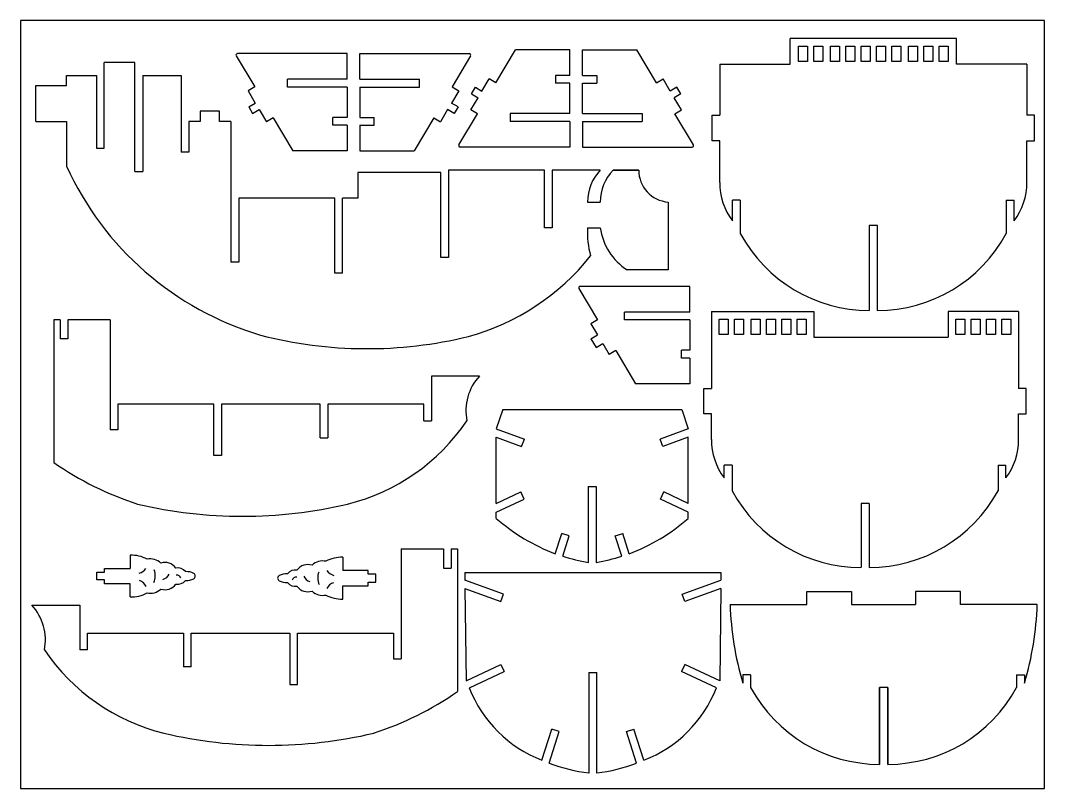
# Model space of a CAD drawing. Header units: centimetres. Extents: x 9372 to 20276, y 190 to 2379.
# Drawn here: x 9420.99 to 9460.99, y 190.25 to 220.25 of the extents above; entities that cross this region are included whole.
import ezdxf

# ---------------------------------------------------------------- set-up
doc = ezdxf.new("R2010")
doc.units = ezdxf.units.CM

msp = doc.modelspace()

# ---------------------------------------------------------------- linework, layer by layer
for p, q in [((9420.986, 220.248), (9420.986, 190.248)), ((9460.986, 220.248), (9420.986, 220.248)), ((9460.986, 190.248), (9460.986, 220.248)), ((9457.548, 219.547), (9451.048, 219.547)), ((9451.048, 218.547), (9451.048, 219.547)), ((9451.373, 218.647), (9451.373, 219.247)), ((9451.373, 219.247), (9451.723, 219.247)), ((9451.723, 219.247), (9451.723, 218.647)), ((9451.973, 218.647), (9451.973, 219.247)), ((9451.973, 219.247), (9452.323, 219.247)), ((9452.323, 219.247), (9452.323, 218.647)), ((9452.623, 218.647), (9452.623, 219.247)), ((9452.623, 219.247), (9452.973, 219.247)), ((9452.973, 219.247), (9452.973, 218.647)), ((9453.223, 218.647), (9453.223, 219.247)), ((9453.223, 219.247), (9453.573, 219.247)), ((9453.573, 219.247), (9453.573, 218.647)), ((9453.823, 218.647), (9453.823, 219.247)), ((9453.823, 219.247), (9454.173, 219.247)), ((9454.173, 219.247), (9454.173, 218.647)), ((9454.423, 218.647), (9454.423, 219.247)), ((9454.423, 219.247), (9454.773, 219.247)), ((9454.773, 219.247), (9454.773, 218.647)), ((9455.023, 218.647), (9455.023, 219.247)), ((9455.023, 219.247), (9455.373, 219.247)), ((9455.373, 219.247), (9455.373, 218.647)), ((9455.673, 218.647), (9455.673, 219.247)), ((9455.673, 219.247), (9456.023, 219.247)), ((9456.023, 219.247), (9456.023, 218.647)), ((9456.273, 218.647), (9456.273, 219.247)), ((9456.273, 219.247), (9456.623, 219.247)), ((9456.623, 219.247), (9456.623, 218.647)), ((9456.873, 218.647), (9456.873, 219.247)), ((9456.873, 219.247), (9457.223, 219.247)), ((9457.223, 219.247), (9457.223, 218.647)), ((9457.548, 218.547), (9457.548, 219.547)), ((9429.411, 218.869), (9430.136, 217.651)), ((9433.741, 218.955), (9429.46, 218.955)), ((9433.741, 217.955), (9433.741, 218.955)), ((9434.241, 217.955), (9434.241, 218.955)), ((9434.241, 218.955), (9438.521, 218.955)), ((9438.57, 218.869), (9437.845, 217.651)), ((9439.552, 217.809), (9440.322, 219.103)), ((9442.441, 219.103), (9440.322, 219.103)), ((9442.441, 218.103), (9442.441, 219.103)), ((9442.941, 218.103), (9442.941, 219.103)), ((9442.941, 219.103), (9445.06, 219.103)), ((9445.829, 217.809), (9445.06, 219.103)), ((9424.259, 215.255), (9424.259, 218.605)), ((9425.459, 218.605), (9424.259, 218.605)), ((9425.459, 214.348), (9425.459, 218.605)), ((9448.298, 218.547), (9448.298, 216.547)), ((9448.298, 218.547), (9451.048, 218.547)), ((9451.723, 218.647), (9451.373, 218.647)), ((9452.323, 218.647), (9451.973, 218.647)), ((9452.973, 218.647), (9452.623, 218.647)), ((9453.573, 218.647), (9453.223, 218.647)), ((9454.173, 218.647), (9453.823, 218.647)), ((9454.773, 218.647), (9454.423, 218.647)), ((9455.373, 218.647), (9455.023, 218.647)), ((9456.023, 218.647), (9455.673, 218.647)), ((9456.623, 218.647), (9456.273, 218.647)), ((9457.223, 218.647), (9456.873, 218.647)), ((9460.298, 218.547), (9457.548, 218.547)), ((9460.298, 218.547), (9460.298, 216.547)), ((9422.784, 217.705), (9422.784, 218.105)), ((9422.784, 218.105), (9423.959, 218.105)), ((9423.959, 218.105), (9423.959, 215.255)), ((9425.759, 218.105), (9427.259, 218.105)), ((9425.759, 218.105), (9425.759, 214.348)), ((9427.259, 218.105), (9427.259, 215.105)), ((9442.441, 218.103), (9441.885, 218.103)), ((9441.885, 218.103), (9441.885, 217.795)), ((9442.941, 218.103), (9443.496, 218.103)), ((9443.496, 218.103), (9443.496, 217.795)), ((9421.584, 216.305), (9421.584, 217.705)), ((9421.584, 217.705), (9422.784, 217.705)), ((9430.136, 217.651), (9429.878, 217.497)), ((9433.741, 217.955), (9431.411, 217.955)), ((9431.411, 217.647), (9431.411, 217.955)), ((9433.741, 217.647), (9431.411, 217.647)), ((9433.741, 217.647), (9433.741, 216.462)), ((9434.241, 217.955), (9436.57, 217.955)), ((9434.241, 217.647), (9434.241, 216.462)), ((9434.241, 217.647), (9436.57, 217.647)), ((9436.57, 217.647), (9436.57, 217.955)), ((9437.845, 217.651), (9438.103, 217.497)), ((9438.601, 217.386), (9438.755, 217.644)), ((9438.755, 217.644), (9439.013, 217.49)), ((9439.013, 217.49), (9439.294, 217.963)), ((9439.552, 217.809), (9439.294, 217.963)), ((9442.441, 217.795), (9441.885, 217.795)), ((9442.441, 216.61), (9442.441, 217.795)), ((9442.941, 216.61), (9442.941, 217.795)), ((9442.941, 217.795), (9443.496, 217.795)), ((9445.829, 217.809), (9446.087, 217.963)), ((9446.369, 217.49), (9446.087, 217.963)), ((9446.626, 217.644), (9446.369, 217.49)), ((9446.78, 217.386), (9446.626, 217.644)), ((9429.878, 217.497), (9430.159, 217.025)), ((9438.103, 217.497), (9437.822, 217.025)), ((9438.578, 216.76), (9438.859, 217.233)), ((9438.601, 217.386), (9438.859, 217.233)), ((9446.78, 217.386), (9446.522, 217.233)), ((9446.803, 216.76), (9446.522, 217.233)), ((9429.901, 216.871), (9430.159, 217.025)), ((9429.901, 216.871), (9430.055, 216.613)), ((9438.08, 216.871), (9437.822, 217.025)), ((9438.08, 216.871), (9437.926, 216.613)), ((9428.759, 216.705), (9428.009, 216.705)), ((9428.009, 216.705), (9428.009, 216.305)), ((9428.759, 216.305), (9428.759, 216.705)), ((9430.055, 216.613), (9430.313, 216.767)), ((9430.313, 216.767), (9430.594, 216.294)), ((9430.852, 216.448), (9430.594, 216.294)), ((9430.852, 216.448), (9431.621, 215.155)), ((9433.185, 216.155), (9433.185, 216.462)), ((9433.741, 216.462), (9433.185, 216.462)), ((9434.241, 216.462), (9434.796, 216.462)), ((9434.796, 216.155), (9434.796, 216.462)), ((9437.129, 216.448), (9436.36, 215.155)), ((9437.129, 216.448), (9437.387, 216.294)), ((9437.668, 216.767), (9437.387, 216.294)), ((9437.926, 216.613), (9437.668, 216.767)), ((9438.111, 215.389), (9438.836, 216.606)), ((9438.836, 216.606), (9438.578, 216.76)), ((9442.441, 216.61), (9440.111, 216.61)), ((9440.111, 216.61), (9440.111, 216.303)), ((9442.941, 216.61), (9445.271, 216.61)), ((9445.271, 216.61), (9445.271, 216.303)), ((9446.546, 216.606), (9446.803, 216.76)), ((9447.27, 215.389), (9446.546, 216.606)), ((9447.998, 215.547), (9447.998, 216.547)), ((9447.998, 216.547), (9448.298, 216.547)), ((9460.598, 216.547), (9460.298, 216.547)), ((9460.598, 215.547), (9460.598, 216.547)), ((9421.584, 216.305), (9422.784, 216.305)), ((9422.784, 216.305), (9422.784, 214.555)), ((9428.009, 216.305), (9427.559, 216.305)), ((9427.559, 216.305), (9427.559, 215.105)), ((9429.209, 216.305), (9428.759, 216.305)), ((9429.209, 216.305), (9429.209, 210.805)), ((9433.741, 216.155), (9433.185, 216.155)), ((9433.741, 216.155), (9433.741, 215.155)), ((9434.241, 216.155), (9434.241, 215.155)), ((9434.241, 216.155), (9434.796, 216.155)), ((9442.441, 216.303), (9440.111, 216.303)), ((9442.441, 216.303), (9442.441, 215.303)), ((9442.941, 216.303), (9442.941, 215.303)), ((9442.941, 216.303), (9445.271, 216.303)), ((9423.959, 215.255), (9424.259, 215.255)), ((9442.441, 215.303), (9438.16, 215.303)), ((9442.941, 215.303), (9447.222, 215.303)), ((9448.298, 215.547), (9447.998, 215.547)), ((9448.298, 213.922), (9448.298, 215.547)), ((9460.298, 213.922), (9460.298, 215.547)), ((9460.298, 215.547), (9460.598, 215.547)), ((9427.559, 215.105), (9427.259, 215.105)), ((9433.741, 215.155), (9431.621, 215.155)), ((9434.241, 215.155), (9436.36, 215.155)), ((9441.459, 214.405), (9437.709, 214.405)), ((9437.709, 214.405), (9437.709, 210.992)), ((9441.459, 212.155), (9441.459, 214.405)), ((9443.634, 214.405), (9441.759, 214.405)), ((9441.759, 214.405), (9441.759, 212.155)), ((9444.134, 214.405), (9445.134, 214.405)), ((9445.134, 214.405), (9444.134, 214.405)), ((9425.459, 214.348), (9425.759, 214.348)), ((9437.409, 214.305), (9434.159, 214.305)), ((9434.159, 214.305), (9434.159, 213.305)), ((9437.409, 210.992), (9437.409, 214.305)), ((9433.259, 213.305), (9429.509, 213.305)), ((9429.509, 213.305), (9429.509, 210.805)), ((9433.259, 210.38), (9433.259, 213.305)), ((9434.159, 213.305), (9433.559, 213.305)), ((9433.559, 210.38), (9433.559, 213.305)), ((9448.793, 212.422), (9448.793, 213.235)), ((9449.103, 213.235), (9448.793, 213.235)), ((9449.103, 213.235), (9449.103, 211.922)), ((9459.493, 213.235), (9459.493, 211.922)), ((9459.493, 213.235), (9459.803, 213.235)), ((9459.803, 212.422), (9459.803, 213.235)), ((9443.134, 213.155), (9443.634, 213.155)), ((9446.284, 213.155), (9446.284, 210.505)), ((9441.759, 212.155), (9441.459, 212.155)), ((9443.134, 212.155), (9443.634, 212.155)), ((9454.456, 212.235), (9454.141, 212.235)), ((9454.141, 212.235), (9454.141, 208.922)), ((9454.456, 208.922), (9454.456, 212.235)), ((9429.509, 210.805), (9429.209, 210.805)), ((9437.709, 210.992), (9437.409, 210.992)), ((9446.284, 210.505), (9444.684, 210.505)), ((9433.559, 210.38), (9433.259, 210.38)), ((9442.802, 209.774), (9443.527, 208.556)), ((9447.132, 209.86), (9442.851, 209.86)), ((9447.132, 208.86), (9447.132, 209.86)), ((9444.575, 208.552), (9444.575, 208.86)), ((9447.132, 208.86), (9444.575, 208.86)), ((9447.975, 208.879), (9451.975, 208.879)), ((9447.975, 208.879), (9447.975, 205.879)), ((9451.975, 208.879), (9451.975, 207.879)), ((9459.975, 208.879), (9457.225, 208.879)), ((9457.225, 208.879), (9457.225, 207.879)), ((9459.975, 208.879), (9459.975, 205.879)), ((9422.536, 208.559), (9422.286, 208.559)), ((9422.286, 208.559), (9422.286, 202.985)), ((9422.536, 208.559), (9422.536, 207.809)), ((9424.486, 208.559), (9422.836, 208.559)), ((9422.836, 208.559), (9422.836, 207.809)), ((9424.486, 208.559), (9424.486, 204.259)), ((9443.527, 208.556), (9443.269, 208.402)), ((9443.269, 208.402), (9443.525, 207.973)), ((9447.132, 208.552), (9444.575, 208.552)), ((9447.132, 208.552), (9447.132, 207.367)), ((9448.275, 207.979), (9448.275, 208.579)), ((9448.275, 208.579), (9448.625, 208.579)), ((9448.625, 208.579), (9448.625, 207.979)), ((9448.875, 207.979), (9448.875, 208.579)), ((9448.875, 208.579), (9449.225, 208.579)), ((9449.225, 208.579), (9449.225, 207.979)), ((9449.525, 207.979), (9449.525, 208.579)), ((9449.525, 208.579), (9449.875, 208.579)), ((9449.875, 208.579), (9449.875, 207.979)), ((9450.125, 207.979), (9450.125, 208.579)), ((9450.125, 208.579), (9450.475, 208.579)), ((9450.475, 208.579), (9450.475, 207.979)), ((9450.725, 207.979), (9450.725, 208.579)), ((9450.725, 208.579), (9451.075, 208.579)), ((9451.075, 208.579), (9451.075, 207.979)), ((9451.325, 207.979), (9451.325, 208.579)), ((9451.325, 208.579), (9451.675, 208.579)), ((9451.675, 208.579), (9451.675, 207.979)), ((9457.525, 207.979), (9457.525, 208.579)), ((9457.525, 208.579), (9457.875, 208.579)), ((9457.875, 208.579), (9457.875, 207.979)), ((9458.125, 207.979), (9458.125, 208.579)), ((9458.125, 208.579), (9458.475, 208.579)), ((9458.475, 208.579), (9458.475, 207.979)), ((9458.725, 207.979), (9458.725, 208.579)), ((9458.725, 208.579), (9459.075, 208.579)), ((9459.075, 208.579), (9459.075, 207.979)), ((9459.325, 207.979), (9459.325, 208.579)), ((9459.325, 208.579), (9459.675, 208.579)), ((9459.675, 208.579), (9459.675, 207.979)), ((9422.836, 207.809), (9422.536, 207.809)), ((9443.267, 207.819), (9443.525, 207.973)), ((9443.267, 207.819), (9443.472, 207.476)), ((9443.472, 207.476), (9443.729, 207.629)), ((9443.729, 207.629), (9443.985, 207.199)), ((9448.625, 207.979), (9448.275, 207.979)), ((9449.225, 207.979), (9448.875, 207.979)), ((9449.875, 207.979), (9449.525, 207.979)), ((9450.475, 207.979), (9450.125, 207.979)), ((9451.075, 207.979), (9450.725, 207.979)), ((9451.675, 207.979), (9451.325, 207.979)), ((9451.975, 207.879), (9457.225, 207.879)), ((9457.875, 207.979), (9457.525, 207.979)), ((9458.475, 207.979), (9458.125, 207.979)), ((9459.075, 207.979), (9458.725, 207.979)), ((9459.675, 207.979), (9459.325, 207.979)), ((9444.243, 207.353), (9443.985, 207.199)), ((9444.243, 207.353), (9445.013, 206.06)), ((9446.802, 207.06), (9446.802, 207.367)), ((9447.132, 207.367), (9446.802, 207.367)), ((9447.132, 207.06), (9446.802, 207.06)), ((9447.132, 207.06), (9447.132, 206.06)), ((9438.911, 206.359), (9437.036, 206.359)), ((9437.036, 206.359), (9437.036, 204.609)), ((9447.132, 206.06), (9445.013, 206.06)), ((9447.675, 204.879), (9447.675, 205.879)), ((9447.675, 205.879), (9447.975, 205.879)), ((9460.275, 205.879), (9459.975, 205.879)), ((9460.275, 204.879), (9460.275, 205.879)), ((9428.536, 205.259), (9424.786, 205.259)), ((9424.786, 205.259), (9424.786, 204.259)), ((9428.536, 203.259), (9428.536, 205.259)), ((9432.686, 205.259), (9428.836, 205.259)), ((9428.836, 205.259), (9428.836, 203.259)), ((9432.686, 203.946), (9432.686, 205.259)), ((9436.736, 205.259), (9432.986, 205.259)), ((9432.986, 205.259), (9432.986, 203.946)), ((9436.736, 204.609), (9436.736, 205.259)), ((9439.821, 205.048), (9439.571, 204.298)), ((9439.821, 205.048), (9446.821, 205.048)), ((9446.821, 205.048), (9447.071, 204.298)), ((9447.975, 204.879), (9447.675, 204.879)), ((9447.975, 203.879), (9447.975, 204.879)), ((9459.975, 203.879), (9459.975, 204.879)), ((9459.975, 204.879), (9460.275, 204.879)), ((9436.736, 204.609), (9437.036, 204.609)), ((9424.786, 204.259), (9424.486, 204.259)), ((9439.571, 204.298), (9440.668, 203.9)), ((9447.071, 204.298), (9445.974, 203.9)), ((9432.686, 203.946), (9432.986, 203.946)), ((9439.571, 201.387), (9439.571, 203.971)), ((9439.571, 203.971), (9440.563, 203.611)), ((9440.563, 203.611), (9440.668, 203.9)), ((9446.078, 203.611), (9445.974, 203.9)), ((9447.071, 203.971), (9446.078, 203.611)), ((9447.071, 201.387), (9447.071, 203.971)), ((9428.836, 203.259), (9428.536, 203.259)), ((9448.47, 202.379), (9448.47, 202.879)), ((9448.78, 202.879), (9448.47, 202.879)), ((9448.78, 202.879), (9448.78, 201.879)), ((9459.17, 202.879), (9459.17, 201.879)), ((9459.17, 202.879), (9459.48, 202.879)), ((9459.48, 202.379), (9459.48, 202.879)), ((9443.167, 202.048), (9443.167, 199.073)), ((9443.167, 202.048), (9443.475, 202.048)), ((9443.475, 202.048), (9443.475, 199.073)), ((9439.571, 201.387), (9440.528, 201.834)), ((9440.658, 201.555), (9440.528, 201.834)), ((9445.984, 201.555), (9446.114, 201.834)), ((9447.071, 201.387), (9446.114, 201.834)), ((9439.571, 201.048), (9440.658, 201.555)), ((9447.071, 201.048), (9445.984, 201.555)), ((9454.133, 201.379), (9453.818, 201.379)), ((9453.818, 201.379), (9453.818, 198.879)), ((9454.133, 201.379), (9454.133, 198.879)), ((9439.571, 200.798), (9439.571, 201.048)), ((9447.071, 200.798), (9447.071, 201.048)), ((9441.875, 199.419), (9442.13, 200.209)), ((9442.422, 200.114), (9442.13, 200.209)), ((9442.168, 199.325), (9442.422, 200.114)), ((9444.219, 200.114), (9444.512, 200.209)), ((9444.474, 199.325), (9444.219, 200.114)), ((9444.767, 199.419), (9444.512, 200.209)), ((9435.857, 199.611), (9435.857, 195.311)), ((9435.857, 199.611), (9437.507, 199.611)), ((9437.507, 199.611), (9437.507, 198.861)), ((9437.807, 199.611), (9437.807, 198.861)), ((9437.807, 199.611), (9438.057, 199.611)), ((9438.057, 199.611), (9438.057, 194.037)), ((9425.274, 199.361), (9425.274, 198.846)), ((9433.572, 199.28), (9433.572, 198.765)), ((9424.274, 198.696), (9424.274, 198.846)), ((9424.274, 198.846), (9425.274, 198.846)), ((9437.507, 198.861), (9437.807, 198.861)), ((9423.974, 198.396), (9423.974, 198.696)), ((9423.974, 198.696), (9424.274, 198.696)), ((9434.572, 198.765), (9433.572, 198.765)), ((9434.572, 198.615), (9434.572, 198.765)), ((9434.872, 198.615), (9434.572, 198.615)), ((9434.872, 198.315), (9434.872, 198.615)), ((9438.344, 198.683), (9448.344, 198.683)), ((9438.344, 198.683), (9438.347, 198.386)), ((9448.344, 198.683), (9448.341, 198.386)), ((9424.274, 198.396), (9423.974, 198.396)), ((9424.274, 198.246), (9424.274, 198.396)), ((9425.274, 198.246), (9424.274, 198.246)), ((9425.274, 197.731), (9425.274, 198.246)), ((9433.572, 197.65), (9433.572, 198.165)), ((9433.572, 198.165), (9434.572, 198.165)), ((9434.572, 198.165), (9434.572, 198.315)), ((9434.572, 198.315), (9434.872, 198.315)), ((9438.344, 198.06), (9438.389, 194.46)), ((9438.344, 198.06), (9439.754, 197.548)), ((9439.859, 197.837), (9438.347, 198.386)), ((9446.829, 197.837), (9448.341, 198.386)), ((9448.344, 198.06), (9446.934, 197.548)), ((9448.344, 198.06), (9448.299, 194.46)), ((9439.754, 197.548), (9439.859, 197.837)), ((9446.934, 197.548), (9446.829, 197.837)), ((9451.703, 197.442), (9451.703, 197.942)), ((9451.703, 197.942), (9453.453, 197.942)), ((9453.453, 197.942), (9453.453, 197.442)), ((9457.703, 197.942), (9455.953, 197.942)), ((9455.953, 197.942), (9455.953, 197.442)), ((9457.703, 197.442), (9457.703, 197.942)), ((9421.432, 197.411), (9423.307, 197.411)), ((9423.307, 197.411), (9423.307, 195.661)), ((9448.703, 197.442), (9451.703, 197.442)), ((9453.453, 197.442), (9455.953, 197.442)), ((9460.703, 197.442), (9457.703, 197.442)), ((9423.607, 195.661), (9423.607, 196.311)), ((9423.607, 196.311), (9427.357, 196.311)), ((9427.357, 196.311), (9427.357, 194.998)), ((9427.657, 194.998), (9427.657, 196.311)), ((9427.657, 196.311), (9431.507, 196.311)), ((9431.507, 196.311), (9431.507, 194.311)), ((9431.807, 194.311), (9431.807, 196.311)), ((9431.807, 196.311), (9435.557, 196.311)), ((9435.557, 196.311), (9435.557, 195.311)), ((9423.607, 195.661), (9423.307, 195.661)), ((9435.557, 195.311), (9435.857, 195.311)), ((9427.657, 194.998), (9427.357, 194.998)), ((9438.389, 194.46), (9439.748, 195.094)), ((9438.519, 194.181), (9439.878, 194.815)), ((9439.748, 195.094), (9439.878, 194.815)), ((9446.94, 195.094), (9446.81, 194.815)), ((9448.169, 194.181), (9446.81, 194.815)), ((9448.299, 194.46), (9446.94, 195.094)), ((9443.19, 194.776), (9443.19, 190.854)), ((9443.19, 194.776), (9443.498, 194.776)), ((9443.498, 190.854), (9443.498, 194.776)), ((9449.508, 194.692), (9449.198, 194.692)), ((9449.198, 194.692), (9449.198, 194.367)), ((9449.508, 194.692), (9449.508, 194.192)), ((9459.898, 194.692), (9459.898, 194.192)), ((9459.898, 194.692), (9460.208, 194.692)), ((9460.208, 194.692), (9460.208, 194.367)), ((9431.507, 194.311), (9431.807, 194.311)), ((9454.545, 191.192), (9454.545, 194.192)), ((9454.86, 194.192), (9454.545, 194.192)), ((9454.545, 194.192), (9454.545, 191.192)), ((9454.86, 194.192), (9454.86, 191.192)), ((9454.86, 191.192), (9454.86, 194.192)), ((9441.351, 191.357), (9441.742, 192.569)), ((9441.636, 191.24), (9442.034, 192.475)), ((9442.034, 192.475), (9441.742, 192.569)), ((9444.654, 192.475), (9444.946, 192.569)), ((9445.052, 191.24), (9444.654, 192.475)), ((9445.338, 191.357), (9444.946, 192.569)), ((9420.986, 190.248), (9460.986, 190.248))]:
    msp.add_line(p, q)
for centre, radius, start, end in [((9429.46, 218.898), 0.0569, 90, 210.7627), ((9438.521, 218.898), 0.0569, 329.2373, 90), ((9438.16, 215.36), 0.0569, 149.2373, 270), ((9447.222, 215.36), 0.0569, 270, 30.7627), ((9433.819, 219.579), 12.124, 204.4799, 253.4066), ((9444.947, 213.155), 1.812, 136.3972, 180), ((9445.447, 213.155), 1.812, 136.3972, 180), ((9446.389, 214.405), 1.254, 180, 265.2281), ((9450.838, 213.928), 2.54, 180.1457, 216.3801), ((9457.758, 213.928), 2.54, 323.6199, 359.8543), ((9446.759, 211.995), 3.629, 177.4752, 195.0438), ((9445.951, 212.47), 2.338, 187.7482, 237.1942), ((9454.144, 214.657), 5.735, 208.4816, 269.968), ((9454.452, 214.657), 5.735, 270.032, 331.5184), ((9436.024, 216.822), 9.251, 285.4257, 321.4161), ((9442.851, 209.803), 0.0569, 90, 210.7627), ((9434.529, 224.087), 16.658, 255.4948, 283.7361), ((9440.385, 205.005), 2.001, 137.4365, 191.4534), ((9431.843, 209.081), 7.957, 283.9473, 325.7904), ((9450.515, 203.886), 2.54, 180.1457, 216.3801), ((9457.436, 203.886), 2.54, 323.6199, 359.8543), ((9429.444, 213.292), 12.549, 235.2236, 251.977), ((9453.821, 204.614), 5.735, 208.4816, 269.968), ((9454.13, 204.614), 5.735, 270.032, 331.5184), ((9429.661, 218.786), 17.903, 256.7608, 283.2392), ((9444.616, 206.614), 7.699, 229.0615, 249.1465), ((9442.026, 206.614), 7.699, 290.8535, 310.9385), ((9425.326, 198.123), 1.239, 60.8283, 92.4022), ((9426.06, 198.629), 0.59, 45.726, 102.699), ((9433.52, 198.042), 1.239, 87.5978, 119.1717), ((9444.522, 206.566), 7.615, 251.992, 259.7527), ((9442.12, 206.566), 7.615, 280.2473, 288.008), ((9426.638, 198.564), 0.515, 34.9313, 108.8479), ((9427.129, 198.47), 0.395, 39.2569, 100.0156), ((9432.208, 198.483), 0.515, 71.1521, 145.0687), ((9432.787, 198.548), 0.59, 77.301, 134.274), ((9427.463, 198.076), 0.645, 62.6918, 92.5335), ((9427.463, 199.017), 0.645, 267.4665, 297.3082), ((9427.694, 198.546), 0.122, 302.5599, 57.4401), ((9431.153, 198.465), 0.122, 122.5599, 237.4401), ((9431.383, 197.994), 0.645, 87.4665, 117.3082), ((9431.718, 198.389), 0.395, 79.9844, 140.7431), ((9426.06, 198.463), 0.59, 257.301, 314.274), ((9426.638, 198.528), 0.515, 251.1521, 325.0687), ((9427.129, 198.622), 0.395, 259.9844, 320.7431), ((9431.383, 198.935), 0.645, 242.6918, 272.5335), ((9431.718, 198.541), 0.395, 219.2569, 280.0156), ((9432.208, 198.447), 0.515, 214.9313, 288.8479), ((9425.326, 198.969), 1.239, 267.5978, 299.1717), ((9432.787, 198.382), 0.59, 225.726, 282.699), ((9433.52, 198.888), 1.239, 240.8283, 272.4022), ((9419.958, 196.057), 2.001, 348.5466, 42.5635), ((9461.058, 197.853), 12.362, 181.9078, 196.3817), ((9448.347, 197.853), 12.362, 343.6183, 358.0922), ((9428.5, 200.133), 7.957, 214.2096, 256.0527), ((9430.899, 204.344), 12.549, 288.023, 304.7764), ((9443.138, 195.981), 4.958, 201.2959, 248.8654), ((9443.55, 195.981), 4.958, 291.1346, 338.7041), ((9454.548, 196.927), 5.735, 208.4816, 269.968), ((9454.857, 196.927), 5.735, 270.032, 331.5184), ((9430.682, 209.838), 17.903, 256.7608, 283.2392), ((9443.947, 197.226), 6.416, 248.8845, 263.2243), ((9442.741, 197.226), 6.416, 276.7757, 291.1155)]:
    msp.add_arc(centre, radius, start, end)
at = {"color": 1}
for centre, radius, start, end in [((9425.513, 199.091), 0.448, 283.5781, 326.8237), ((9425.56, 198.562), 0.69, 337.5826, 19.0184), ((9426.48, 198.745), 0.335, 282.2882, 339.4341), ((9427.075, 198.393), 0.195, 23.9744, 90.8178), ((9431.772, 198.312), 0.195, 89.1822, 156.0256), ((9432.366, 198.664), 0.335, 200.5659, 257.7118), ((9433.287, 198.48), 0.69, 160.9816, 202.4174), ((9433.333, 199.01), 0.448, 213.1763, 256.4219), ((9425.501, 197.952), 0.437, 26.2478, 71.9191), ((9433.346, 197.871), 0.437, 108.0809, 153.7522)]:
    msp.add_arc(centre, radius, start, end, dxfattribs=at)

doc.saveas('drawing.dxf')
